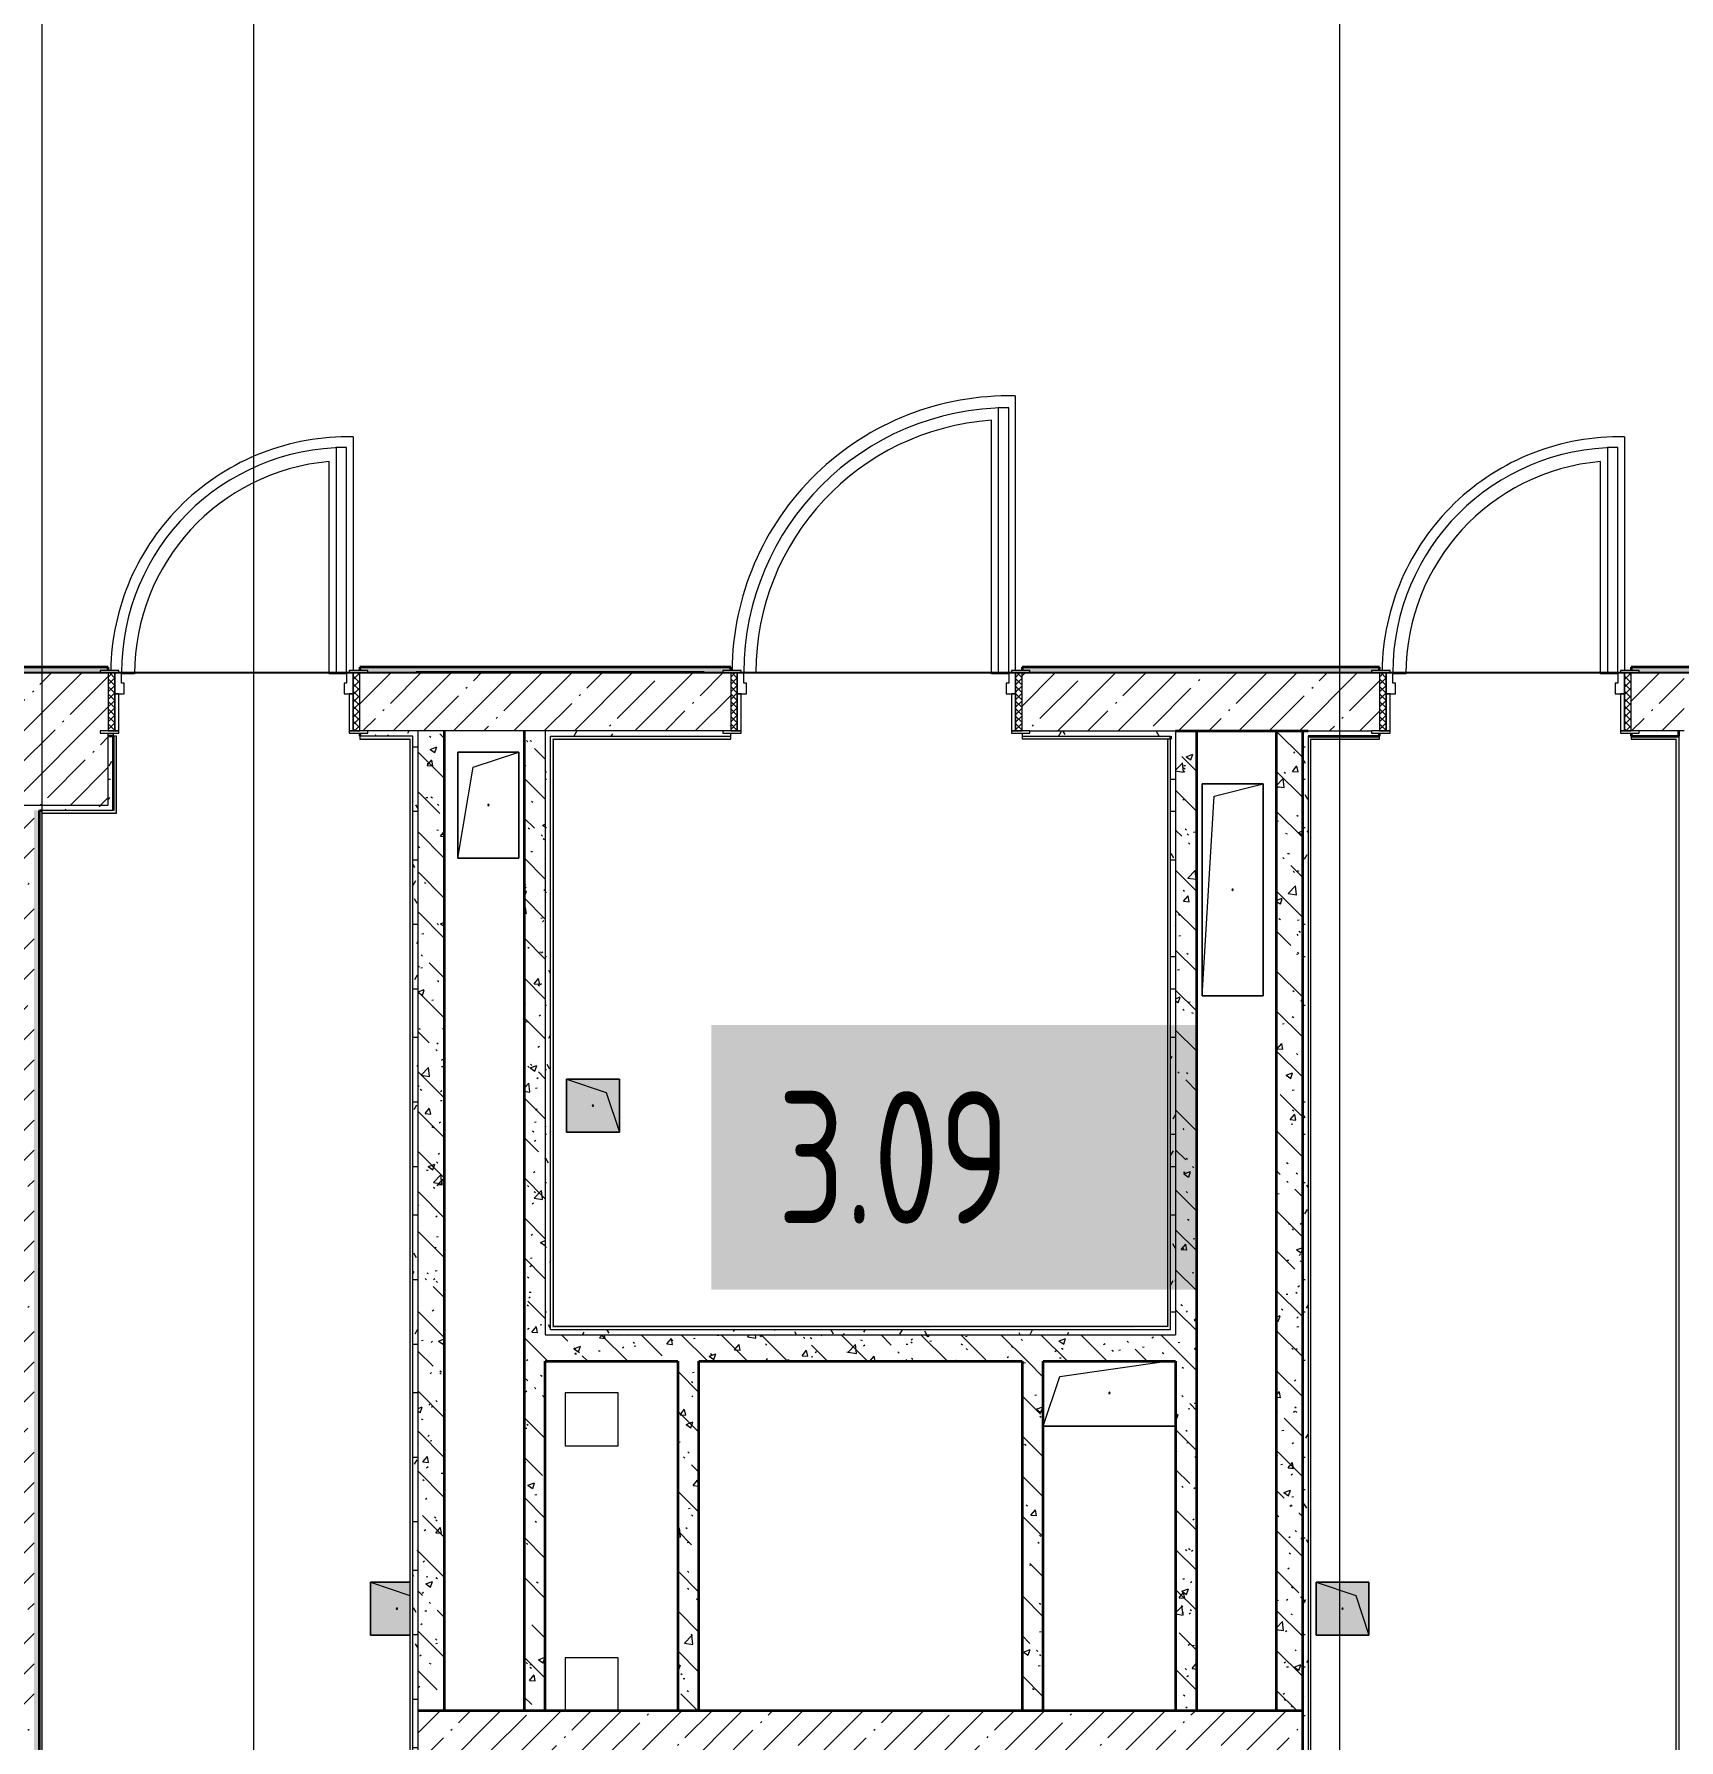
# Model space of a CAD drawing. Header units: millimetres. Extents: x 3914 to 443608, y -156176 to 78197.
# Drawn here: x 381050 to 387260, y -142107 to -135666 of the extents above; entities that cross this region are included whole.
import ezdxf

# ---------------------------------------------------------------- set-up
doc = ezdxf.new("R2010")
doc.units = ezdxf.units.MM
doc.linetypes.add('200_ШТРИХ__ш1_п0_6_', pattern=[160, 100, -60])
doc.layers.add('A-AREA-PATT-3', color=7, linetype='Continuous', lineweight=5, true_color=0xe6fae8, transparency=1)
for name, color, linetype, lineweight in [('A-DOOR-1', 7, 'Continuous', 5), ('A-DOOR-2', 7, '200_ШТРИХ__ш1_п0_6_', 5), ('A-DOOR-FRAM-2', 7, 'Continuous', 5), ('A-FLOR', 7, 'Continuous', 9), ('A-GENM', 7, 'Continuous', 9), ('A-WALL', 7, 'Continuous', 5), ('A-WALL-1', 7, 'Continuous', 35), ('I-WALL', 7, 'Continuous', 5), ('S-COLS', 7, 'Continuous', 9), ('S-COLS-1', 7, 'Continuous', 5), ('Оси', 7, 'Continuous', 9)]:
    doc.layers.add(name, color=color, linetype=linetype, lineweight=lineweight)
doc.layers.add('A-DOOR-FRAM-1', color=7, linetype='Continuous', lineweight=5, true_color=0xc0c0c0)
doc.layers.add('A-WALL-FNSH-1', color=9, linetype='Continuous', lineweight=5, true_color=0x808080)
doc.styles.add('СПДС', font='ГОСТ тип А.ttf', dxfattribs={"width": 0.9})
pattern_1 = [(45, (315419.7, -145976.68), (-114.04925, 114.04925), []), (45, (315533.75, -145976.68), (-114.04925, 114.04925), [201.612, -40.322, 6.706, -33.617])]
pattern_2 = [(135, (315419.7, -145976.68), (-150.8683, -150.8683), [213.36, -35.56, 7.112, -35.56]), (135, (315419.7, -145825.9), (-150.8683, -150.8683), []), (50, (315419.7, -145976.68), (255.05767, -22.3145), [26.67, -293.37]), (355, (315419.7, -145976.68), (-49.3404, 267.4791), [21.336, -234.696]), (100.451, (315440.96, -145978.54), (205.7195, 245.1636), [22.666, -249.326]), (46.184, (315419.7, -145905.56), (379.511, -58.86), [40.005, -440.055]), (96.636, (315451.33, -145910.46), (332.3634, 346.399), [33.999, -373.989]), (351.184, (315419.7, -145905.56), (332.3669, 346.3953), [32.004, -352.044]), (21, (315455.26, -145923.34), (212.2602, -143.1711), [26.67, -293.37]), (326, (315455.26, -145923.34), (86.5224, 257.8632), [21.336, -234.696]), (71.451, (315472.95, -145935.27), (298.78395, 114.6901), [22.666, -249.326]), (37.5, (315419.7, -145976.68), (4.32385, 118.37751), [6.706, -225.146, 6.706, -231.546, -235.585]), (37.5, (315419.7, -145976.68), (4.32385, 118.37751), [-470.103, 6.706, -228.879]), (7.5, (315419.7, -145976.68), (93.54758, 140.2533), [6.706, -129.134, 6.706, -219.812, -89.789]), (7.5, (315419.7, -145976.68), (93.54758, 140.2533), [-362.356, 6.706, -83.083]), (327.5, (315340.4, -145976.68), (189.82734, -8.02019), [6.706, -82.194, 6.706, -270.662, -368.046]), (327.5, (315340.4, -145976.68), (189.82734, -8.02019), [-366.268, 6.706, -361.34]), (317.5, (315304.84, -145976.68), (207.38114, 35.59764), [6.706, -108.864, 6.706, -177.495, -261.366]), (317.5, (315304.84, -145976.68), (207.38114, 35.59764), [-299.771, 6.706, -254.66])]
pattern_3 = [(0, (315419.7, -145976.68), (243.84, 60.96), [20.117, -162.763, 20.117, -162.763, -975.36]), (0, (315419.7, -145976.68), (243.84, 60.96), [-365.76, 20.117, -345.643, 20.117, -162.763, -426.72]), (0, (315419.7, -145976.68), (243.84, 60.96), [-914.4, 20.117, -101.803, 20.117, -284.683]), (120, (315511.14, -145946.2), (-174.71291, 180.691634), [20.117, -162.763, 20.117, -162.763, -975.36]), (120, (315511.14, -145946.2), (-174.71291, 180.691634), [-365.76, 20.117, -345.643, 20.117, -162.763, -426.72]), (120, (315511.14, -145946.2), (-174.71291, 180.691634), [-914.4, 20.117, -101.803, 20.117, -284.683]), (240, (315541.62, -145824.28), (-69.12709, -241.651634), [20.117, -162.763, 20.117, -162.763, -975.36]), (240, (315541.62, -145824.28), (-69.12709, -241.651634), [-365.76, 20.117, -345.643, 20.117, -162.763, -426.72]), (240, (315541.62, -145824.28), (-69.12709, -241.651634), [-914.4, 20.117, -101.803, 20.117, -284.683])]

# ---------------------------------------------------------------- blocks, each defined once
blk = doc.blocks.new('BSC_Колонна _Прямоугольная - 500х500-V526-Объем проектирования 3 этажа')
at = {"layer": 'S-COLS-1'}
h = blk.add_hatch(dxfattribs=at)
h.set_pattern_fill('FP_19', color=256, style=0, pattern_type=2)
h.set_pattern_definition([(45, (-65660, -7650), (-114.04925, 114.04925), []), (45, (-65545.95, -7650), (-114.04925, 114.04925), [201.613, -40.323, 6.706, -33.617])])
h.paths.add_polyline_path([(250, -250), (250, 22), (220, 22), (220, 30), (250, 30), (250, 250), (-250, 250), (-250, -250), (-10, -250)])
for p, q in [((220, 250), (-250, 250)), ((-250, 250), (-250, -250)), ((250, -250), (250, 22)), ((-250, -250), (250, -250))]:
    blk.add_line(p, q, dxfattribs=at)
blk = doc.blocks.new('GM_Отверстие прямоугольное _в плите_ - Отверстие-V586-Объем проектирования 3 этажа')
at = {"layer": 'A-GENM'}
for p, q in [((-100, -100), (-100, 100)), ((-100, 100), (100, 100)), ((100, 100), (-100, 100)), ((-100, 100), (-100, -100)), ((-50, 50), (100, 100)), ((100, 100), (100, -100)), ((100, -100), (100, 100)), ((-100, -100), (-50, 50)), ((100, -100), (-100, -100)), ((-100, -100), (100, -100))]:
    blk.add_line(p, q, dxfattribs=at)
for start, end in [(360, 180), (180, 360)]:
    blk.add_arc((0, 0), 2.5, start, end, dxfattribs=at)
blk = doc.blocks.new('GM_Отверстие прямоугольное _в плите_ - Отверстие-V587-Объем проектирования 3 этажа')
at = {"layer": 'A-GENM'}
for p, q in [((-100, -100), (-100, 49)), ((-100, -100), (-50.3, 49)), ((-100, 49), (-100, -100)), ((100, 49), (100, -100)), ((100, -100), (100, 49)), ((100, -100), (-100, -100)), ((-100, -100), (100, -100))]:
    blk.add_line(p, q, dxfattribs=at)
for start, end in [(360, 180), (180, 360)]:
    blk.add_arc((0, 0), 2.5, start, end, dxfattribs=at)
blk = doc.blocks.new('GM_Отверстие прямоугольное _в плите_ - Отверстие-21608348-Объем проектирования 3 этажа')
at = {"layer": 'A-GENM'}
for p, q in [((-187.5, 62.5), (215, 120)), ((-250, -125), (-187.5, 62.5)), ((250, -125), (-250, -125)), ((-250, -125), (250, -125))]:
    blk.add_line(p, q, dxfattribs=at)
for start, end in [(360, 180), (180, 360)]:
    blk.add_arc((0, 0), 2.5, start, end, dxfattribs=at)
blk = doc.blocks.new('GM_Отверстие прямоугольное _в плите_ - Отверстие-21991729-Объем проектирования 3 этажа')
at = {"layer": 'A-GENM'}
for p, q in [((-115, -400), (-115, 400)), ((-115, 400), (115, 400)), ((115, 400), (-115, 400)), ((-115, 400), (-115, -400)), ((-69, 354), (115, 400)), ((115, 400), (115, -400)), ((115, -400), (115, 400)), ((-115, -400), (-69, 354)), ((115, -400), (-115, -400)), ((-115, -400), (115, -400))]:
    blk.add_line(p, q, dxfattribs=at)
for start, end in [(360, 180), (180, 360)]:
    blk.add_arc((0, 0), 2.5, start, end, dxfattribs=at)
blk = doc.blocks.new('GM_Отверстие прямоугольное _в плите_ - Отверстие-21983700-Объем проектирования 3 этажа')
at = {"layer": 'A-GENM'}
for p, q in [((-115, -200), (-115, 200)), ((-115, 200), (115, 200)), ((115, 200), (-115, 200)), ((-115, 200), (-115, -200)), ((-57.5, 142.5), (115, 200)), ((115, 200), (115, -200)), ((115, -200), (115, 200)), ((-115, -200), (-57.5, 142.5)), ((115, -200), (-115, -200)), ((-115, -200), (115, -200))]:
    blk.add_line(p, q, dxfattribs=at)
for start, end in [(360, 180), (180, 360)]:
    blk.add_arc((0, 0), 2.5, start, end, dxfattribs=at)

msp = doc.modelspace()

# ---------------------------------------------------------------- hatches: boundary and pattern name
at = {"layer": 'A-AREA-PATT-3'}
h = msp.add_hatch(color=256, dxfattribs=at)
h.paths.add_polyline_path([(381360.7, -145831.2), (383779.2, -145831.2), (383779.2, -142242.7), (383773.7, -142247.7), (383773.7, -145825.7), (381360.7, -145825.7), (381360.7, -145545.7), (381080.7, -145545.7), (381080.7, -138607.7), (381360.7, -138607.7), (381360.5, -138322.2), (381355.2, -138322.2), (381355.2, -138602.2), (381075.2, -138602.2), (381075.2, -145551.2), (381355.2, -145551.2), (381355.2, -145831.2)])
h.paths.add_polyline_path([(383722.6, -144750.1), (383734.9, -144741.1), (383734.9, -144734.7), (383726.4, -144735.5), (383723.8, -144738.1), (383715, -144741.8), (383693, -144734.7), (383695.1, -144741.1), (383707.4, -144750.1), (383715, -144750.1)])
h.paths.add_polyline_path([(383693, -144718.7), (383703.6, -144717.9), (383706.2, -144715.2), (383715, -144711.6), (383737, -144718.7), (383734.9, -144712.2), (383722.6, -144703.3), (383704.4, -144705.5), (383695.1, -144712.2)])
h.paths.add_polyline_path([(383716.4, -143650.1), (383727.1, -143647.9), (383736.4, -143641.1), (383736.4, -143634.7), (383728.2, -143634.7), (383725.2, -143638.1), (383716.4, -143641.8), (383694.4, -143634.7), (383696.5, -143641.1), (383708.8, -143650.1)])
h.paths.add_polyline_path([(383734, -143618.7), (383738.5, -143618.7), (383736.4, -143612.2), (383724.1, -143603.3), (383705.8, -143605.5), (383696.5, -143612.2), (383696.5, -143618.7), (383705, -143617.9), (383707.7, -143615.2), (383716.4, -143611.6), (383731.5, -143618.7)])
h.paths.add_polyline_path([(382468.7, -142247.7), (382474.2, -142242.2), (382474.2, -138322.2), (382279.7, -138322.2), (382280.2, -138327.7), (382468.7, -138327.7), (382468.7, -141511.7), (382319.7, -141511.7), (382319.7, -141711.7), (382468.7, -141711.7), (382468.7, -142242.2)])
h.paths.add_polyline_path([(382910.8, -142247.7), (383773.7, -142247.7), (383779.2, -142242.2), (382473.9, -142243), (382471.9, -142247.7), (382808.8, -142247.7)])
h = msp.add_hatch(color=256, dxfattribs=at)
h.paths.add_polyline_path([(384169.7, -140551.2), (385334.2, -140549.3), (385334.2, -138322.2), (384779.7, -138322.2), (384779.7, -138327.7), (385328.7, -138327.7), (385328.7, -140545.7), (383010.7, -140545.7), (383010.7, -138327.7), (383679.7, -138327.7), (383678, -138322.2), (383005.2, -138322.2), (383005.2, -140551.2), (383869.7, -140551.2)])
h.paths.add_polyline_path([(383254.7, -139811.7), (383259.7, -139811.7), (383259.7, -139611.7), (383059.7, -139611.7), (383059.7, -139811.7), (383225.9, -139811.7)])
h = msp.add_hatch(color=256, dxfattribs=at)
h.paths.add_polyline_path([(387254.2, -145831.2), (387254.2, -138322.2), (387079.7, -138322.2), (387079.7, -138327.7), (387248.7, -138327.7), (387248.7, -145825.7), (384596.6, -145825.7), (384596.6, -142248.2), (385870.7, -142248.2), (385870.7, -142237.2), (385865.2, -142237.2), (385865.2, -142242.7), (384591.1, -142242.7), (384591.1, -145831.2), (387248.7, -145831.2)])
h.paths.add_polyline_path([(384654.4, -144760.1), (384665, -144757.9), (384674.3, -144751.1), (384674.3, -144744.7), (384665.8, -144745.5), (384663.2, -144748.1), (384654.4, -144751.8), (384632.4, -144744.7), (384634.5, -144751.1), (384646.8, -144760.1)])
h.paths.add_polyline_path([(384642.6, -144728.7), (384645.6, -144725.2), (384654.4, -144721.6), (384676.4, -144728.7), (384674.3, -144722.2), (384662, -144713.3), (384643.7, -144715.5), (384634.5, -144722.2), (384634.5, -144728.7), (384642, -144728.7)])
h.paths.add_polyline_path([(384662, -143660.1), (384674.3, -143651.1), (384674.3, -143644.7), (384666.2, -143644.7), (384663.2, -143648.1), (384654.4, -143651.8), (384632.4, -143644.7), (384634.5, -143651.1), (384646.8, -143660.1), (384654.4, -143660.1)])
h.paths.add_polyline_path([(384673.3, -143628.7), (384676.4, -143628.7), (384674.3, -143622.2), (384662, -143613.3), (384643.7, -143615.5), (384634.5, -143622.2), (384634.5, -143628.7), (384643, -143627.9), (384645.6, -143625.2), (384654.4, -143621.6), (384672, -143628.7)])
h.paths.add_polyline_path([(385867.3, -142236.7), (385870.7, -142236.7), (385870.7, -138327.7), (386129.7, -138327.7), (386129.3, -138322.2), (385865.2, -138322.2), (385865.2, -142236.7)])
h.paths.add_polyline_path([(386056.7, -141711.7), (386089.7, -141711.7), (386089.7, -141511.7), (385889.7, -141511.7), (385889.7, -141711.7), (386053.3, -141711.7)])
at = {"layer": 'A-DOOR-2'}
h = msp.add_hatch(dxfattribs=at)
h.set_pattern_fill('FP_88', color=256, style=0, pattern_type=2)
h.set_pattern_definition([(135, (383618.611, -138011.994), (-14.14214, -14.14214), []), (225, (383618.611, -138011.994), (14.14214, -14.14214), [])])
h.paths.add_polyline_path([(382279.7, -138296.7), (382279.7, -138076.7), (382254.7, -138076.7), (382254.7, -138296.7)])
h = msp.add_hatch(dxfattribs=at)
h.set_pattern_fill('FP_85', color=256, style=0, pattern_type=2)
h.set_pattern_definition([(135, (385968.611, -138011.994), (-14.14214, -14.14214), []), (225, (385968.611, -138011.994), (14.14214, -14.14214), [])])
h.paths.add_polyline_path([(384754.7, -138296.7), (384779.7, -138296.7), (384779.7, -138076.7), (384754.7, -138077), (384754.7, -138081.6)])
h = msp.add_hatch(dxfattribs=at)
h.set_pattern_fill('FP_88', color=256, style=0, pattern_type=2)
h.set_pattern_definition([(135, (388418.611, -138011.994), (-14.14214, -14.14214), []), (225, (388418.611, -138011.994), (14.14214, -14.14214), [])])
h.paths.add_polyline_path([(387079.7, -138296.7), (387079.7, -138076.7), (387054.7, -138076.7), (387054.7, -138296.7)])
at = {"layer": 'A-DOOR-FRAM-2'}
h = msp.add_hatch(dxfattribs=at)
h.set_pattern_fill('FP_89', color=256, style=0, pattern_type=2)
h.set_pattern_definition([(45, (381495.816, -138011.994), (-14.1421, 14.1421), []), (135, (381495.816, -138011.994), (-14.1421, -14.1421), [])])
h.paths.add_polyline_path([(381344.7, -138296.7), (381354.7, -138296.7), (381354.7, -138076.7), (381329.7, -138076.7), (381329.7, -138296.7), (381338.9, -138296.7)])
h = msp.add_hatch(dxfattribs=at)
h.set_pattern_fill('FP_86', color=256, style=0, pattern_type=2)
h.set_pattern_definition([(45, (383845.816, -138011.994), (-14.1421, 14.1421), []), (135, (383845.816, -138011.994), (-14.1421, -14.1421), [])])
h.paths.add_polyline_path([(383679.7, -138296.7), (383704.7, -138296.7), (383704.7, -138076.7), (383679.7, -138076.7)])
h = msp.add_hatch(dxfattribs=at)
h.set_pattern_fill('FP_89', color=256, style=0, pattern_type=2)
h.set_pattern_definition([(45, (386295.816, -138011.994), (-14.1421, 14.1421), []), (135, (386295.816, -138011.994), (-14.1421, -14.1421), [])])
h.paths.add_polyline_path([(386144.7, -138296.7), (386154.7, -138296.7), (386154.7, -138076.7), (386129.7, -138076.7), (386129.7, -138296.7), (386138.9, -138296.7)])
at = {"layer": 'I-WALL'}
h = msp.add_hatch(dxfattribs=at)
h.set_pattern_fill('FP_191', color=256, style=0, pattern_type=2)
h.set_pattern_definition(pattern_3)
h.paths.add_polyline_path([(354179.7, -138076.7), (355049.7, -138076.7), (355049.7, -138056.7), (354180.7, -138056.7), (354180, -138069.8)])
h.paths.add_polyline_path([(367329.7, -138076.7), (373389.7, -138076.7), (373389.7, -138056.7), (366279.6, -138056.7), (366279.7, -138076.7), (367309.7, -138076.7)])
h.paths.add_polyline_path([(389499.7, -138076.7), (389519.7, -138076.7), (389498.7, -138056.7), (389124.7, -138056.9), (389124.7, -138068.7), (389179.7, -138068.7), (389179.7, -138076.7)])
h.paths.add_polyline_path([(389519.7, -138076.7), (389519.7, -138056.7), (389499.7, -138056.7), (389515.3, -138072.2)])
h.paths.add_polyline_path([(362912.2, -138076.7), (363779.6, -138076.7), (363779.6, -138056.7), (357549.7, -138056.7), (357549.7, -138076.7), (362829.7, -138076.7)])
h.paths.add_polyline_path([(387669.7, -138076.7), (387671.9, -138068.7), (387724.7, -138068.7), (387724.7, -138056.7), (387079.7, -138056.7), (387079.7, -138068.7), (387109.7, -138068.7), (387109.7, -138076.7), (387499.7, -138076.7)])
h.paths.add_polyline_path([(375889.7, -138076.7), (381299.7, -138076.7), (381299.7, -138068.7), (381329.7, -138068.7), (381329.7, -138056.7), (375889.7, -138056.7)])
h.paths.add_polyline_path([(386099.7, -138076.7), (386099.7, -138068.7), (386129.7, -138068.7), (386129.7, -138056.7), (384779.7, -138056.7), (384779.7, -138068.7), (384809.7, -138068.7), (384809.7, -138076.7), (385859.7, -138076.7)])
h.paths.add_polyline_path([(383649.7, -138076.7), (383649.7, -138068.7), (383679.7, -138068.7), (383679.7, -138056.7), (382279.7, -138056.7), (382279.7, -138068.7), (382309.7, -138068.7), (382309.7, -138076.7), (383579.9, -138076.7)])
h = msp.add_hatch(dxfattribs=at)
h.set_pattern_fill('FP_1', color=256, style=0, pattern_type=2)
h.set_pattern_definition(pattern_1)
h.paths.add_polyline_path([(385359.7, -138296.7), (386129.7, -138296.7), (386129.7, -138076.7), (384779.7, -138076.7), (384779.7, -138296.7), (385339.7, -138296.7)])
h.paths.add_polyline_path([(387259.7, -138296.7), (387279.7, -138296.7), (387279.7, -138076.7), (387079.7, -138076.7), (387079.7, -138296.7), (387109.7, -138296.7)])
h.paths.add_polyline_path([(383054.7, -138296.7), (383679.7, -138296.7), (383679.7, -138076.7), (382279.7, -138076.7), (382279.7, -138296.7), (382999.7, -138296.7)])
h = msp.add_hatch(dxfattribs=at)
h.set_pattern_fill('FP_191', color=256, style=0, pattern_type=2)
h.set_pattern_definition(pattern_3)
h.paths.add_polyline_path([(381349.7, -138596.7), (381349.7, -138316.7), (381329.7, -138316.7), (381329.7, -138596.7)])
h = msp.add_hatch(dxfattribs=at)
h.set_pattern_fill('FP_191', color=256, style=0, pattern_type=2)
h.set_pattern_definition(pattern_3)
h.paths.add_polyline_path([(382309.7, -138316.7), (382499.7, -138316.7), (382499.7, -138296.7), (382309.7, -138296.7), (382309.7, -138304.7), (382279.7, -138304.7), (382279.7, -138316.7)])
h = msp.add_hatch(dxfattribs=at)
h.set_pattern_fill('FP_191', color=256, style=0, pattern_type=2)
h.set_pattern_definition(pattern_3)
h.paths.add_polyline_path([(382479.7, -142216.7), (382499.7, -142216.7), (382499.7, -138316.7), (382479.7, -138316.7), (382479.7, -142204)])
h = msp.add_hatch(dxfattribs=at)
h.set_pattern_fill('FP_41', color=256, style=0, pattern_type=2)
h.set_pattern_definition(pattern_2)
h.paths.add_polyline_path([(382598.8, -141996.7), (382599.7, -141994.6), (382599.7, -138296.7), (382499.7, -138296.7), (382499.7, -141996.7)])
h = msp.add_hatch(dxfattribs=at)
h.set_pattern_fill('FP_41', color=256, style=0, pattern_type=2)
h.set_pattern_definition(pattern_2)
h.paths.add_polyline_path([(382945.6, -141996.7), (382979.7, -141996.7), (382979.7, -138296.7), (382899.7, -138296.7), (382899.7, -141996.7)])
h = msp.add_hatch(dxfattribs=at)
h.set_pattern_fill('FP_191', color=256, style=0, pattern_type=2)
h.set_pattern_definition(pattern_3)
h.paths.add_polyline_path([(383254.7, -138316.7), (383679.7, -138316.7), (383679.7, -138304.7), (383649.7, -138304.7), (383649.7, -138296.7), (382979.7, -138296.7), (382979.7, -138316.7), (383054.7, -138316.7)])
h.paths.add_polyline_path([(385339.7, -138316.7), (385359.7, -138316.3), (385359.7, -138296.7), (384809.7, -138297.8), (384809.7, -138304.7), (384779.7, -138304.7), (384779.7, -138316.7), (385339.6, -138316.7)])
h = msp.add_hatch(dxfattribs=at)
h.set_pattern_fill('FP_191', color=256, style=0, pattern_type=2)
h.set_pattern_definition(pattern_3)
h.paths.add_polyline_path([(382985.8, -140576.7), (382999.7, -140576.7), (382999.7, -138316.7), (382979.7, -138316.7), (382979.7, -140576.7)])
h = msp.add_hatch(dxfattribs=at)
h.set_pattern_fill('FP_191', color=256, style=0, pattern_type=2)
h.set_pattern_definition(pattern_3)
h.paths.add_polyline_path([(385358.6, -140556.7), (385359.7, -140556.4), (385359.7, -138316.7), (385339.7, -138316.7), (385339.7, -140556.7)])
h = msp.add_hatch(dxfattribs=at)
h.set_pattern_fill('FP_41', color=256, style=0, pattern_type=2)
h.set_pattern_definition(pattern_2)
h.paths.add_polyline_path([(385439.7, -141996.7), (385439.7, -138296.7), (385359.7, -138296.7), (385359.7, -141996.7)])
h = msp.add_hatch(dxfattribs=at)
h.set_pattern_fill('FP_41', color=256, style=0, pattern_type=2)
h.set_pattern_definition(pattern_2)
h.paths.add_polyline_path([(385839.7, -141996.7), (385839.7, -138296.7), (385739.7, -138296.7), (385739.7, -141996.7)])
h = msp.add_hatch(dxfattribs=at)
h.set_pattern_fill('FP_191', color=256, style=0, pattern_type=2)
h.set_pattern_definition(pattern_3)
h.paths.add_polyline_path([(385848.8, -142236.7), (385859.7, -142236.7), (385859.7, -138296.7), (385839.7, -138296.7), (385839.7, -142236.7)])
h = msp.add_hatch(dxfattribs=at)
h.set_pattern_fill('FP_191', color=256, style=0, pattern_type=2)
h.set_pattern_definition(pattern_3)
h.paths.add_polyline_path([(387257.9, -138316.7), (387259.7, -138316.7), (387259.6, -138296.7), (387109.7, -138296.7), (387109.7, -138304.7), (387079.7, -138304.7), (387079.7, -138316.7), (387109.7, -138316.7)])
h.paths.add_polyline_path([(385870.7, -138316.7), (386129.7, -138316.7), (386129.7, -138304.7), (386099.7, -138304.7), (386099.7, -138296.7), (385859.7, -138296.7), (385859.7, -138316.7)])
h = msp.add_hatch(dxfattribs=at)
h.set_pattern_fill('FP_1', color=256, style=0, pattern_type=2)
h.set_pattern_definition(pattern_1)
h.paths.add_polyline_path([(380829.7, -145576.7), (381049.7, -145576.7), (381049.7, -138576.7), (380829.7, -138576.7), (380829.7, -145179.4)])
h = msp.add_hatch(dxfattribs=at)
h.set_pattern_fill('FP_191', color=256, style=0, pattern_type=2)
h.set_pattern_definition(pattern_3)
h.paths.add_polyline_path([(381080.7, -138596.7), (381329.7, -138596.7), (381329.7, -138576.7), (381049.7, -138576.7), (381049.7, -138596.7), (381069.7, -138596.7)])
h = msp.add_hatch(dxfattribs=at)
h.set_pattern_fill('FP_191', color=256, style=0, pattern_type=2)
h.set_pattern_definition(pattern_3)
h.paths.add_polyline_path([(381049.7, -145576.7), (381069.7, -145576.7), (381069.7, -138596.7), (381049.7, -138596.7), (381049.7, -145556.7)])
h = msp.add_hatch(dxfattribs=at)
h.set_pattern_fill('FP_41', color=256, style=0, pattern_type=2)
h.set_pattern_definition(pattern_2)
h.paths.add_polyline_path([(383232.1, -140676.7), (385359.7, -140676.7), (385359.7, -140576.7), (382979.7, -140576.7), (382979.7, -140676.7), (383054.7, -140676.7)])
h = msp.add_hatch(dxfattribs=at)
h.set_pattern_fill('FP_191', color=256, style=0, pattern_type=2)
h.set_pattern_definition(pattern_3)
h.paths.add_polyline_path([(384859.7, -140576.7), (385359.7, -140576.7), (385358.6, -140556.7), (382999.7, -140556.7), (382999.7, -140576.7), (384779.7, -140576.7)])
h = msp.add_hatch(dxfattribs=at)
h.set_pattern_fill('FP_41', color=256, style=0, pattern_type=2)
h.set_pattern_definition(pattern_2)
h.paths.add_polyline_path([(383559.7, -141996.7), (383559.7, -140676.7), (383479.7, -140676.7), (383479.7, -141996.7)])
h = msp.add_hatch(dxfattribs=at)
h.set_pattern_fill('FP_41', color=256, style=0, pattern_type=2)
h.set_pattern_definition(pattern_2)
h.paths.add_polyline_path([(384779.7, -141996.7), (384859.7, -141996.7), (384859.7, -140676.7), (384779.7, -140676.7), (384779.7, -141492.9)])
h = msp.add_hatch(dxfattribs=at)
h.set_pattern_fill('FP_1', color=256, style=0, pattern_type=2)
h.set_pattern_definition(pattern_1)
h.paths.add_polyline_path([(385839.7, -142216.7), (385839.7, -141996.7), (382499.7, -141996.7), (382499.7, -142216.7), (385739.7, -142216.7)])

# ---------------------------------------------------------------- linework, layer by layer
msp.add_lwpolyline([(317304.7, -138076.7), (389124.7, -138076.7)])
at = {"layer": 'A-DOOR-1'}
for p, q in [((384729.7, -137076.7), (384689.7, -137076.7)), ((384689.7, -137076.7), (384689.7, -138076.7)), ((384729.7, -138076.7), (384729.7, -137076.7)), ((382229.7, -137226.7), (382189.7, -137226.7)), ((382189.7, -137226.7), (382189.7, -138076.7)), ((382229.7, -138076.7), (382229.7, -137226.7)), ((387029.7, -137226.7), (386989.7, -137226.7)), ((386989.7, -137226.7), (386989.7, -138076.7)), ((387029.7, -138076.7), (387029.7, -137226.7)), ((382189.7, -138076.7), (382229.7, -138076.7)), ((384689.7, -138076.7), (384729.7, -138076.7)), ((386989.7, -138076.7), (387029.7, -138076.7))]:
    msp.add_line(p, q, dxfattribs=at)
for centre, radius in [((384729.7, -138076.7), 1000), ((382229.7, -138076.7), 850), ((387029.7, -138076.7), 850)]:
    msp.add_arc(centre, radius, 90, 180, dxfattribs=at)
at = {"layer": 'A-DOOR-FRAM-1'}
for p, q in [((381369.7, -138068.7), (381299.7, -138068.7)), ((381299.7, -138068.7), (381299.7, -138076.7)), ((381299.7, -138076.7), (381369.7, -138076.7)), ((381354.7, -138076.7), (381329.7, -138076.7)), ((381329.7, -138076.7), (381329.7, -138296.7)), ((381379.7, -138076.7), (381354.7, -138076.7)), ((381354.7, -138076.7), (381354.7, -138156.7)), ((381354.7, -138296.7), (381354.7, -138076.7)), ((381369.7, -138076.7), (381354.7, -138076.7)), ((381354.7, -138076.7), (381354.7, -138077.7)), ((381354.7, -138077.7), (381369.7, -138077.7)), ((381369.7, -138076.7), (381369.7, -138068.7)), ((381369.7, -138077.7), (381369.7, -138076.7)), ((381379.7, -138116.7), (381379.7, -138076.7)), ((382229.7, -138076.7), (382229.7, -138116.7)), ((382254.7, -138076.7), (382229.7, -138076.7)), ((382309.7, -138068.7), (382239.7, -138068.7)), ((382239.7, -138068.7), (382239.7, -138076.7)), ((382254.7, -138076.7), (382239.7, -138076.7)), ((382239.7, -138076.7), (382239.7, -138077.7)), ((382239.7, -138076.7), (382309.7, -138076.7)), ((382239.7, -138077.7), (382254.7, -138077.7)), ((382254.7, -138156.7), (382254.7, -138076.7)), ((382279.7, -138076.7), (382254.7, -138076.7)), ((382254.7, -138076.7), (382254.7, -138296.7)), ((382254.7, -138077.7), (382254.7, -138076.7)), ((382279.7, -138296.7), (382279.7, -138076.7)), ((382309.7, -138076.7), (382309.7, -138068.7)), ((383719.7, -138068.7), (383649.7, -138068.7)), ((383649.7, -138068.7), (383649.7, -138076.7)), ((383649.7, -138076.7), (383719.7, -138076.7)), ((383704.7, -138076.7), (383679.7, -138076.7)), ((383679.7, -138076.7), (383679.7, -138296.7)), ((383729.7, -138076.7), (383704.7, -138076.7)), ((383704.7, -138076.7), (383704.7, -138156.7)), ((383704.7, -138296.7), (383704.7, -138076.7)), ((383719.7, -138076.7), (383704.7, -138076.7)), ((383704.7, -138076.7), (383704.7, -138077.7)), ((383704.7, -138077.7), (383719.7, -138077.7)), ((383719.7, -138076.7), (383719.7, -138068.7)), ((383719.7, -138077.7), (383719.7, -138076.7)), ((383729.7, -138116.7), (383729.7, -138076.7)), ((384729.7, -138076.7), (384729.7, -138116.7)), ((384754.7, -138076.7), (384729.7, -138076.7)), ((384809.7, -138068.7), (384739.7, -138068.7)), ((384739.7, -138068.7), (384739.7, -138076.7)), ((384754.7, -138076.7), (384739.7, -138076.7)), ((384739.7, -138076.7), (384739.7, -138077.7)), ((384739.7, -138076.7), (384809.7, -138076.7)), ((384739.7, -138077.7), (384754.7, -138077.7)), ((384754.7, -138156.7), (384754.7, -138076.7)), ((384779.7, -138076.7), (384754.7, -138076.7)), ((384754.7, -138076.7), (384754.7, -138296.7)), ((384754.7, -138077.7), (384754.7, -138076.7)), ((384779.7, -138296.7), (384779.7, -138076.7)), ((384809.7, -138076.7), (384809.7, -138068.7)), ((386169.7, -138068.7), (386099.7, -138068.7)), ((386099.7, -138068.7), (386099.7, -138076.7)), ((386099.7, -138076.7), (386169.7, -138076.7)), ((386154.7, -138076.7), (386129.7, -138076.7)), ((386129.7, -138076.7), (386129.7, -138296.7)), ((386179.7, -138076.7), (386154.7, -138076.7)), ((386154.7, -138076.7), (386154.7, -138156.7)), ((386154.7, -138296.7), (386154.7, -138076.7)), ((386169.7, -138076.7), (386154.7, -138076.7)), ((386154.7, -138076.7), (386154.7, -138077.7)), ((386154.7, -138077.7), (386169.7, -138077.7)), ((386169.7, -138076.7), (386169.7, -138068.7)), ((386169.7, -138077.7), (386169.7, -138076.7)), ((386179.7, -138116.7), (386179.7, -138076.7)), ((387029.7, -138076.7), (387029.7, -138116.7)), ((387054.7, -138076.7), (387029.7, -138076.7)), ((387109.7, -138068.7), (387039.7, -138068.7)), ((387039.7, -138068.7), (387039.7, -138076.7)), ((387054.7, -138076.7), (387039.7, -138076.7)), ((387039.7, -138076.7), (387039.7, -138077.7)), ((387039.7, -138076.7), (387109.7, -138076.7)), ((387039.7, -138077.7), (387054.7, -138077.7)), ((387054.7, -138156.7), (387054.7, -138076.7)), ((387079.7, -138076.7), (387054.7, -138076.7)), ((387054.7, -138076.7), (387054.7, -138296.7)), ((387054.7, -138077.7), (387054.7, -138076.7)), ((387079.7, -138296.7), (387079.7, -138076.7)), ((387109.7, -138076.7), (387109.7, -138068.7)), ((381354.7, -138156.7), (381389.7, -138156.7)), ((381369.7, -138156.7), (381354.7, -138156.7)), ((381354.7, -138156.7), (381354.7, -138296.7)), ((381369.7, -138296.7), (381369.7, -138156.7)), ((381389.7, -138116.7), (381379.7, -138116.7)), ((381389.7, -138156.7), (381389.7, -138116.7)), ((382229.7, -138116.7), (382219.7, -138116.7)), ((382219.7, -138116.7), (382219.7, -138156.7)), ((382219.7, -138156.7), (382254.7, -138156.7)), ((382254.7, -138156.7), (382239.7, -138156.7)), ((382239.7, -138156.7), (382239.7, -138296.7)), ((382254.7, -138296.7), (382254.7, -138156.7)), ((383704.7, -138156.7), (383739.7, -138156.7)), ((383719.7, -138156.7), (383704.7, -138156.7)), ((383704.7, -138156.7), (383704.7, -138296.7)), ((383719.7, -138296.7), (383719.7, -138156.7)), ((383739.7, -138116.7), (383729.7, -138116.7)), ((383739.7, -138156.7), (383739.7, -138116.7)), ((384729.7, -138116.7), (384719.7, -138116.7)), ((384719.7, -138116.7), (384719.7, -138156.7)), ((384719.7, -138156.7), (384754.7, -138156.7)), ((384754.7, -138156.7), (384739.7, -138156.7)), ((384739.7, -138156.7), (384739.7, -138296.7)), ((384754.7, -138296.7), (384754.7, -138156.7)), ((386154.7, -138156.7), (386189.7, -138156.7)), ((386169.7, -138156.7), (386154.7, -138156.7)), ((386154.7, -138156.7), (386154.7, -138296.7)), ((386169.7, -138296.7), (386169.7, -138156.7)), ((386189.7, -138116.7), (386179.7, -138116.7)), ((386189.7, -138156.7), (386189.7, -138116.7)), ((387029.7, -138116.7), (387019.7, -138116.7)), ((387019.7, -138116.7), (387019.7, -138156.7)), ((387019.7, -138156.7), (387054.7, -138156.7)), ((387054.7, -138156.7), (387039.7, -138156.7)), ((387039.7, -138156.7), (387039.7, -138296.7)), ((387054.7, -138296.7), (387054.7, -138156.7)), ((381369.7, -138296.7), (381299.7, -138296.7)), ((381299.7, -138296.7), (381299.7, -138304.7)), ((381299.7, -138304.7), (381369.7, -138304.7)), ((381329.7, -138296.7), (381354.7, -138296.7)), ((381354.7, -138296.7), (381369.7, -138296.7)), ((381369.7, -138304.7), (381369.7, -138296.7)), ((382239.7, -138296.7), (382254.7, -138296.7)), ((382309.7, -138296.7), (382239.7, -138296.7)), ((382239.7, -138296.7), (382239.7, -138304.7)), ((382239.7, -138304.7), (382309.7, -138304.7)), ((382254.7, -138296.7), (382279.7, -138296.7)), ((382309.7, -138304.7), (382309.7, -138296.7)), ((383719.7, -138296.7), (383649.7, -138296.7)), ((383649.7, -138296.7), (383649.7, -138304.7)), ((383649.7, -138304.7), (383719.7, -138304.7)), ((383679.7, -138296.7), (383704.7, -138296.7)), ((383704.7, -138296.7), (383719.7, -138296.7)), ((383719.7, -138304.7), (383719.7, -138296.7)), ((384739.7, -138296.7), (384754.7, -138296.7)), ((384809.7, -138296.7), (384739.7, -138296.7)), ((384739.7, -138296.7), (384739.7, -138304.7)), ((384739.7, -138304.7), (384809.7, -138304.7)), ((384754.7, -138296.7), (384779.7, -138296.7)), ((384809.7, -138304.7), (384809.7, -138296.7)), ((386169.7, -138296.7), (386099.7, -138296.7)), ((386099.7, -138296.7), (386099.7, -138304.7)), ((386099.7, -138304.7), (386169.7, -138304.7)), ((386129.7, -138296.7), (386154.7, -138296.7)), ((386154.7, -138296.7), (386169.7, -138296.7)), ((386169.7, -138304.7), (386169.7, -138296.7)), ((387039.7, -138296.7), (387054.7, -138296.7)), ((387109.7, -138296.7), (387039.7, -138296.7)), ((387039.7, -138296.7), (387039.7, -138304.7)), ((387039.7, -138304.7), (387109.7, -138304.7)), ((387054.7, -138296.7), (387079.7, -138296.7)), ((387109.7, -138304.7), (387109.7, -138296.7))]:
    msp.add_line(p, q, dxfattribs=at)
at = {"layer": 'A-FLOR'}
for p, q in [((384753.9, -137032), (384753.9, -138068.7)), ((384663.9, -138081.6), (384663.9, -137123.9)), ((382253.9, -137186.8), (382253.9, -138068.7)), ((387053.9, -137186.8), (387053.9, -138068.7)), ((382163.9, -138081.6), (382163.9, -137279.7)), ((386963.9, -138081.6), (386963.9, -137279.7)), ((381369.7, -138076.7), (382229.7, -138076.7)), ((381428.9, -138081.6), (381379.7, -138081.6)), ((382229.7, -138081.6), (382163.9, -138081.6)), ((382492.1, -138076.7), (382309.7, -138076.7)), ((383649.7, -138076.7), (383579.9, -138076.7)), ((383719.7, -138076.7), (384729.7, -138076.7)), ((383719.7, -138076.7), (383774.7, -138076.7)), ((384729.7, -138081.6), (384663.9, -138081.6)), ((386099.7, -138076.7), (384809.7, -138076.7)), ((386169.7, -138076.7), (387029.7, -138076.7)), ((386228.9, -138081.6), (386179.7, -138081.6)), ((387029.7, -138081.6), (386963.9, -138081.6)), ((381349.7, -138316.7), (381349.7, -138304.7)), ((382468.7, -138327.7), (382468.7, -141511.7)), ((383679.7, -138316.7), (383679.7, -138304.7)), ((384779.7, -138304.7), (384779.7, -138316.7)), ((385870.7, -142236.7), (385870.7, -138327.7)), ((383254.7, -140796.7), (383054.7, -140796.7)), ((383054.7, -140796.7), (383054.7, -140996.7)), ((383254.7, -140996.7), (383254.7, -140796.7)), ((383054.7, -140996.7), (383254.7, -140996.7)), ((382468.7, -141711.7), (382468.7, -143626.3)), ((383254.7, -141796.7), (383054.7, -141796.7)), ((383054.7, -141796.7), (383054.7, -141996.7)), ((383254.7, -141996.7), (383254.7, -141796.7))]:
    msp.add_line(p, q, dxfattribs=at)
for centre, radius, start, end in [((384729.7, -138076.7), 1045, 88.67391, 179.56055), ((384729.7, -138076.7), 1045, 88.67391, 179.56055), ((384729.7, -138076.7), 955, 93.9518, 180), ((384729.7, -138076.7), 955, 93.9518, 180), ((382233.9, -138081.6), 895, 88.71954, 179.17007), ((382233.9, -138081.6), 895, 88.71954, 179.17007), ((387033.9, -138081.6), 895, 88.71954, 179.17007), ((387033.9, -138081.6), 895, 88.71954, 179.17007), ((382233.9, -138081.6), 805, 94.98854, 180), ((382233.9, -138081.6), 805, 94.98854, 180), ((387033.9, -138081.6), 805, 94.98854, 180), ((387033.9, -138081.6), 805, 94.98854, 180)]:
    msp.add_arc(centre, radius, start, end, dxfattribs=at)
at = {"layer": 'A-WALL'}
for p, q in [((387109.7, -138076.7), (387669.7, -138076.7)), ((382479.7, -138316.7), (382279.7, -138316.7)), ((383649.7, -138296.7), (382309.7, -138296.7)), ((382499.7, -142216.7), (382499.7, -138296.7)), ((382979.7, -138296.7), (382979.7, -140576.7)), ((382999.7, -138316.7), (383679.7, -138316.7)), ((382999.7, -140556.7), (382999.7, -138316.7)), ((384779.7, -138316.7), (385339.7, -138316.7)), ((384809.7, -138296.7), (385359.7, -138296.7)), ((385359.7, -138296.7), (385359.7, -140576.7)), ((385859.7, -138296.7), (386099.7, -138296.7)), ((385859.7, -138316.7), (385859.7, -142236.7)), ((387279.7, -138296.7), (387109.7, -138296.7)), ((387259.7, -138316.7), (387259.7, -145836.7)), ((382979.7, -140576.7), (385359.7, -140576.7)), ((382999.7, -140556.7), (385339.7, -140556.7))]:
    msp.add_line(p, q, dxfattribs=at)
at = {"layer": 'A-WALL-1'}
for p, q in [((381329.7, -138056.7), (375889.7, -138056.7)), ((381329.7, -138068.7), (381329.7, -138056.7)), ((383679.7, -138056.7), (382279.7, -138056.7)), ((382279.7, -138056.7), (382279.7, -138068.7)), ((383579.9, -138076.7), (382492.1, -138076.7)), ((383679.7, -138068.7), (383679.7, -138056.7)), ((386129.7, -138056.7), (384779.7, -138056.7)), ((384779.7, -138056.7), (384779.7, -138068.7)), ((386129.7, -138068.7), (386129.7, -138056.7)), ((387724.7, -138056.7), (387079.7, -138056.7)), ((387079.7, -138056.7), (387079.7, -138068.7)), ((381349.7, -138316.7), (381329.7, -138316.7)), ((381349.7, -138596.7), (381349.7, -138316.7)), ((382279.7, -138304.7), (382279.7, -138316.7)), ((382599.7, -141996.7), (382599.7, -138296.7)), ((382899.7, -138296.7), (382899.7, -141996.7)), ((385339.7, -138316.7), (385339.7, -138327.7)), ((385359.7, -138296.7), (385859.7, -138296.7)), ((385439.7, -141996.7), (385439.7, -138296.7)), ((385739.7, -138296.7), (385739.7, -141996.7)), ((385839.7, -142216.7), (385839.7, -138296.7)), ((385859.7, -138316.7), (386129.7, -138316.7)), ((386129.7, -138316.7), (386129.7, -138304.7)), ((387079.7, -138304.7), (387079.7, -138316.7)), ((387079.7, -138316.7), (387259.7, -138316.7)), ((387259.7, -138316.7), (387259.7, -138296.7)), ((381069.7, -138596.7), (381080.7, -138596.7)), ((381069.7, -145556.7), (381069.7, -138596.7)), ((382979.7, -141996.7), (382979.7, -140676.7)), ((382979.7, -140676.7), (383479.7, -140676.7)), ((383479.7, -140676.7), (383479.7, -141996.7)), ((383559.7, -140676.7), (384779.7, -140676.7)), ((383559.7, -141996.7), (383559.7, -140676.7)), ((384779.7, -140676.7), (384779.7, -141996.7)), ((384859.7, -140676.7), (385359.7, -140676.7)), ((384859.7, -141996.7), (384859.7, -140676.7)), ((385359.7, -140676.7), (385359.7, -141996.7)), ((385839.7, -141996.7), (382499.7, -141996.7))]:
    msp.add_line(p, q, dxfattribs=at)
at = {"layer": 'A-WALL-FNSH-1'}
for p, q in [((381329.7, -138055.7), (375889.7, -138055.7)), ((381329.7, -138056.7), (381329.7, -138055.7)), ((383679.7, -138055.7), (382279.7, -138055.7)), ((382279.7, -138055.7), (382279.7, -138056.7)), ((383679.7, -138056.7), (383679.7, -138055.7)), ((386129.7, -138055.7), (384779.7, -138055.7)), ((384779.7, -138055.7), (384779.7, -138056.7)), ((386129.7, -138056.7), (386129.7, -138055.7)), ((387079.7, -138055.7), (387079.7, -138056.7)), ((381360.7, -138316.7), (381349.7, -138316.7)), ((381360.7, -138607.7), (381360.7, -138316.7)), ((382279.7, -138316.7), (382279.7, -138327.7)), ((382279.7, -138327.7), (382468.7, -138327.7)), ((382479.7, -142236.7), (382479.7, -138316.7)), ((383010.7, -138327.7), (383679.7, -138327.7)), ((383010.7, -140545.7), (383010.7, -138327.7)), ((383679.7, -138327.7), (383679.7, -138316.7)), ((384779.7, -138316.7), (384779.7, -138327.7)), ((385339.7, -138327.7), (384779.7, -138327.7)), ((385328.7, -138327.7), (385328.7, -140545.7)), ((385339.7, -140556.7), (385339.7, -138327.7)), ((385870.7, -138327.7), (386129.7, -138327.7)), ((386129.7, -138327.7), (386129.7, -138316.7)), ((387079.7, -138316.7), (387079.7, -138327.7)), ((387079.7, -138327.7), (387248.7, -138327.7)), ((387248.7, -138327.7), (387248.7, -145825.7)), ((381349.7, -138596.7), (381080.7, -138596.7)), ((381080.7, -145545.7), (381080.7, -138607.7)), ((381080.7, -138607.7), (381360.7, -138607.7)), ((385328.7, -140545.7), (383010.7, -140545.7)), ((382468.7, -141511.7), (382468.7, -141711.7))]:
    msp.add_line(p, q, dxfattribs=at)
at = {"layer": 'Оси'}
for points in [[(381079.7, -147882.9), (381079.7, -142882.9), (381079.7, -123578.6), (381079.7, -118578.6)], [(382293.2, -147882.9), (382293.2, -147293), (381879.7, -146612.9), (381879.7, -141612.9), (381879.7, -123578.6), (381879.7, -118578.6)], [(385979.7, -147882.9), (385979.7, -142882.9), (385979.7, -123578.6), (385979.7, -118578.6)]]:
    msp.add_lwpolyline(points, dxfattribs=at)

# ---------------------------------------------------------------- block references
at = {"layer": 'A-GENM'}
for name, p in [('GM_Отверстие прямоугольное _в плите_ - Отверстие-21983700-Объем проектирования 3 этажа', (382764.7, -138576.7)), ('GM_Отверстие прямоугольное _в плите_ - Отверстие-21991729-Объем проектирования 3 этажа', (385574.7, -138896.7)), ('GM_Отверстие прямоугольное _в плите_ - Отверстие-21608348-Объем проектирования 3 этажа', (385109.7, -140796.7))]:
    msp.add_blockref(name, p, dxfattribs=at)
at = {"layer": 'A-GENM', "rotation": 270}
for name, p in [('GM_Отверстие прямоугольное _в плите_ - Отверстие-V586-Объем проектирования 3 этажа', (383159.7, -139711.7)), ('GM_Отверстие прямоугольное _в плите_ - Отверстие-V587-Объем проектирования 3 этажа', (382419.7, -141611.7)), ('GM_Отверстие прямоугольное _в плите_ - Отверстие-V586-Объем проектирования 3 этажа', (385989.7, -141611.7))]:
    msp.add_blockref(name, p, dxfattribs=at)
at = {"layer": 'S-COLS'}
msp.add_blockref('BSC_Колонна _Прямоугольная - 500х500-V526-Объем проектирования 3 этажа', (381079.7, -138326.7), dxfattribs=at)

# ---------------------------------------------------------------- texts
at = {"insert": (383856.8, -139657.2), "char_height": 500, "width": 1327.594, "attachment_point": 1, "style": 'СПДС', "bg_fill": 1, "box_fill_scale": 1.5, "bg_fill_color": 7, "bg_fill_true_color": 16777215, "bg_fill_transparency": 0}
msp.add_mtext('3.09', dxfattribs=at)

doc.saveas('drawing.dxf')
